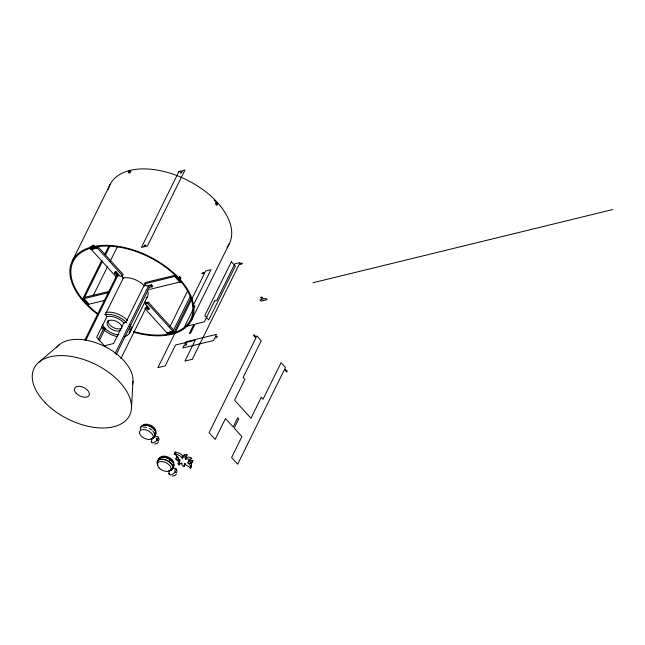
<?xml version="1.0" encoding="UTF-8"?>
<svg xmlns="http://www.w3.org/2000/svg" width="645" height="645" viewBox="0 0 645 645"><rect width="100%" height="100%" fill="white"/><g stroke="black" fill="none" stroke-linecap="round" stroke-linejoin="round"><path stroke-width="0.97" d="M152.043 439.197L151.204 441.962L152.357 443.034L154.985 442.131L156.759 440.648L157.267 440.059L156.993 438.229L158.404 437.778L158.904 438.415M131.459 408.374L132.967 381.276M154.8 435.956L154.228 437.165M178.149 463.36L179.657 461.723A1.04 0.597 26.3 0 0 179.794 461.602M179.012 461.618L179.326 460.877M155.913 432.908L155.356 434.924M140.457 428.441L141.392 426.264L143.972 425.2A8.24 4.741 26.3 0 1 149.019 425.942C152.454 427.296 157.469 430.868 155.518 435.085M154.671 429.514L155.058 429.675A1.588 0.911 26.3 0 1 154.905 429.917M153.841 429.223L154.421 428.232L153.171 427.756M154.357 428.506L153.776 428.385M72.369 260.814L110.15 184.373M97.911 246.253L97.024 248.059L90.961 249.534L89.921 248.389L90.816 246.583M93.501 248.68L91.751 246.753L92.38 245.471L93.638 245.165L94.267 245.858M129.073 173.158L128.444 172.465L129.097 171.175M91.751 246.753L93.001 246.446L93.638 245.165M128.444 172.465L129.693 172.159L130.33 170.877L130.959 171.57M82.536 299.248L83.794 298.941L88.833 304.496L87.575 304.803L82.536 299.248L101.733 260.427M104.853 254.106L108.868 245.979M83.794 298.941L102.531 261.023M105.659 254.702L110.118 245.672M93.291 295.466L107.57 266.579M110.247 261.161L117.39 246.713M114.415 272.819L115.665 272.512L118.019 275.109L116.769 275.415L114.415 272.819L114.818 272.005L116.076 271.698L118.422 274.286M115.665 272.512L116.076 271.698M84.89 339.915L116.769 275.415M85.696 340.504L118.019 275.109M118.253 276.004L117.084 274.714L118.39 274.399L120.139 276.326L122.518 275.746L123.155 274.464L97.79 246.503M116.181 354.573L149.334 287.501L152.164 286.807L152.567 285.985L151.527 284.84L146.568 286.017L144.593 283.84L145.23 282.558L175.738 275.109M115.141 353.428L148.294 286.348L151.124 285.662L151.527 284.84M129.443 333.102L147.536 296.498M146.979 305.899L145.23 303.972L145.867 302.69L148.245 302.11L173.61 330.071M145.23 303.972L147.608 303.392L148.245 302.11M120.913 358.572L146.592 306.609L148.947 309.205L149.35 308.383L146.995 305.794M145.931 307.56L147.689 309.503L148.1 308.689M174.972 276.665L176.222 276.358L181.261 281.913L180.003 282.22L174.972 276.665L175.859 274.859M177.077 278.567L179.205 278.076L179.842 276.802L180.882 277.947L180.245 279.229L178.141 279.745M216.188 205.094L216.946 204.908L217.575 203.627L216.535 202.482L215.777 202.667L216.107 203.022M169.901 326.781L187.751 290.669M191.283 297.555L173.876 332.772L167.821 334.247L166.781 333.102L172.836 331.627L190.686 295.507M191.428 320.347L229.209 243.907M151.398 427.28L151.881 426.305L151.051 426.022M154.598 430.538L155.082 429.562M169.079 461.578L170.143 459.417M179.544 459.571A3.249 1.87 26.3 0 1 178.06 457.708C177.77 455.225 172.989 454.806 175.287 452.322A0.976 0.556 26.3 0 1 175.077 452.137L175.166 452.089A1.572 0.903 26.3 0 1 175.496 452.185C178.375 452.613 184.551 454.62 182.309 458.281C180.713 455.628 177.577 454.338 174.634 453.935A1.572 0.903 26.3 0 0 174.303 453.83L174.271 453.83M174.634 453.935L175.496 452.185M175.795 459.047A1.911 1.097 26.3 0 1 176.101 458.361L176.948 456.604A3.636 2.088 26.3 0 0 178.286 457.684M179.02 464.916L179.882 463.175M190.872 459.998L190.606 459.845A13.174 7.571 26.3 0 0 189.743 459.498L188.308 459.006A2.693 1.548 26.3 0 0 187.469 458.893A4.813 2.765 26.3 0 0 185.631 459.369A8.861 5.096 26.3 0 1 185.3 458.595C184.107 456.708 187.147 456.458 187.09 454.733A2.411 1.387 26.3 0 0 186.526 454.403L184.139 454.967M185.615 459.361L186.478 457.611A8.861 5.096 26.3 0 1 186.163 456.853L186.01 456.37M191.904 462.497L192.807 460.546M188.566 463.4A7.095 4.08 26.3 0 1 190.388 468.568L191.218 466.803A1.887 1.08 26.3 0 0 191.21 466.512A1.435 0.83 26.3 0 0 191.113 466.279L190.896 465.964M98.177 339.641L104.224 327.45L105.264 328.603L99.217 340.794M158.581 441.906L156.961 443.51L154.671 444.058M176.432 474.148L174.827 475.583L172.489 476.099M189.308 460.586L189.969 459.966A1.121 0.645 26.3 0 1 190.283 459.917L190.565 459.966A14.851 8.538 26.3 0 1 191.396 460.24L191.557 460.304A3.338 1.919 26.3 0 0 192.589 460.594M186.107 455.217L187.09 454.733M153.534 437.907L153.131 438.31C156.13 436.705 154.985 432.666 152.752 430.852M39.152 361.998L59.646 344.438M190.606 458.345L190.831 458.216A1.121 0.645 26.3 0 1 191.146 458.176L191.275 458.184M153.72 437.858L155.082 436.915L154.058 437.447M189.122 461.522L188.977 461.481A13.432 7.724 26.3 0 1 188.098 461.183A11.36 6.531 26.3 0 1 188.332 461.094L188.719 460.949M92.38 247.446L93.63 247.14M171.602 333.191L171.135 333.312M129.935 171.82L129.073 171.183L130.33 170.877M215.14 203.949L215.898 203.764L216.559 202.506L215.898 203.764L216.946 204.908M216.817 203.812L217.575 203.627M92.428 247.535L93.735 247.22M89.921 248.389L95.976 246.914L97.024 248.059M84.559 297.393L109.352 291.338M108.715 292.62L83.931 298.675L88.962 304.222L105.175 300.264M144.593 283.84L175.101 276.391L180.14 281.946L149.632 289.395M145.826 285.106L144.069 285.533L125.977 322.145L123.872 322.653L113.609 343.527L104.353 345.784M179.084 276.987L179.842 276.802M85.922 300.876L83.818 301.384L84.858 302.537L86.986 302.045M180.124 278.132L180.882 277.947M147.689 309.503L148.947 309.205M102.12 327.966L104.224 327.45M313.027 282.736L612.75 209.544M170.328 333.401L171.635 333.078M171.062 333.328L170.433 333.481M156.195 436.423L158.146 436.649L159.073 439.382L158.388 440.712L157.066 439.866M142.964 427.022L146.689 427.385M151.051 438.673C153.881 438.81 155.913 435.23 154.034 432.916M151.381 438.793L151.986 438.858M187.8 462.796L187.985 462.836A3.749 2.153 26.3 0 0 192.113 462.618M169.949 470.463A1.862 0.806 -40.1 0 0 170.723 470.092L171.11 470.189A8.579 4.934 26.3 0 0 170.981 463.183A8.579 4.934 26.3 0 0 160.541 459.135A8.579 4.934 26.3 0 0 157.856 465.045M189.267 461.57L189.703 461.707A14.851 8.538 26.3 0 1 190.533 461.989L190.614 462.022M189.985 459.78L189.84 459.732A13.432 7.724 26.3 0 1 189.396 459.587M179.762 461.506L179.729 461.498A0.943 0.54 26.3 0 0 179.471 461.465M150.325 426.514C147.245 424.458 139.546 423.999 140.312 429.401M149.342 428.393L151.769 429.909M175.287 452.322L176.27 452.943M151.906 442.067L151.228 441.446M151.559 427.208L152.696 428.006M188.485 463.441L187.993 463.029A0.951 0.548 26.3 0 1 187.76 462.852L187.768 462.852M191.742 458.24L191.468 458.095A13.174 7.571 26.3 0 0 190.606 457.748L189.17 457.257A2.693 1.548 26.3 0 0 188.332 457.144A4.813 2.765 26.3 0 0 186.494 457.619M157.775 440.785L157.267 440.059M178.447 278.261L179.487 279.414M85.624 302.352L84.576 301.207M129.693 172.159L130.322 172.852M179.205 278.076L180.245 279.229M178.334 278.261L179.415 279.462M151.124 285.662L152.164 286.807M148.294 286.348L149.334 287.501M122.518 275.746L97.153 247.785L91.098 249.26L116.455 277.229M147.608 303.392L172.973 331.353L166.91 332.828L144.891 308.552M172.836 331.627L173.876 332.772M145.101 301.82L146.351 303.19M92.38 245.471L93.017 246.164M93.001 246.446L94.775 248.365M170.57 331.941L172.32 333.868L171.062 334.175L169.288 332.248M84.648 301.159L85.737 302.352M105.232 346.671L96.686 337.254L107.054 316.421L105.304 314.494L123.397 277.89L121.534 275.794M176.883 457.652L176.706 457.313A1.911 1.097 26.3 0 1 176.964 456.62M154.703 436.343L154.55 435.81M157.041 440.333L156.711 438.802M184.43 463.828L184.406 464.811A18.213 10.473 26.3 0 1 183.914 466.698L184.776 464.956A18.213 10.473 26.3 0 0 185.212 463.481M56.945 347.268A42.296 24.317 26.3 0 1 104.111 346.18A42.296 24.317 26.3 0 1 132.475 384.251M97.629 314.325A66.556 38.273 26.3 0 1 93.606 246.551A66.556 38.273 26.3 0 1 190.275 294.563A66.556 38.273 26.3 0 1 133.442 332.111M108.263 189.582A66.556 38.273 26.3 0 1 185.849 179.439A66.556 38.273 26.3 0 1 227.129 247.212M98.177 313.946A65.5 37.66 26.3 0 1 94.21 247.253A65.5 37.66 26.3 0 1 189.348 294.499A65.5 37.66 26.3 0 1 133.418 331.449M214.269 200.192A65.5 37.66 26.3 0 1 215.503 201.466M129.218 326.725A16.641 9.57 26.3 0 1 124.493 336.561M117.559 336.625A16.641 9.57 26.3 0 1 101.354 326.959M104.659 314.704A16.641 9.57 26.3 0 1 126.501 322.718M120.817 330.321A8.071 4.644 26.3 0 1 108.779 327.031A8.071 4.644 26.3 0 1 111.625 320.146A8.071 4.644 26.3 0 1 122.05 327.354M118.793 334.908A13.706 7.885 26.3 0 1 102.434 324.548M106.409 316.631A13.706 7.885 26.3 0 1 124.396 323.234M147.31 290.121A16.641 9.57 26.3 0 1 146.125 298.248M122.752 278.092A16.641 9.57 26.3 0 1 144.593 286.114M130.282 324.572A16.641 9.57 26.3 0 1 129.097 332.707M105.724 312.551A16.641 9.57 26.3 0 1 127.565 320.565M121.421 328.434A8.071 4.644 26.3 0 1 112.399 326.983A8.071 4.644 26.3 0 1 108.255 320.251M155.719 431.981A7.748 4.459 26.3 0 0 155.211 429.199L153.002 426.732L149.761 424.902A7.409 4.257 26.3 0 0 145.198 424.257A7.305 4.201 26.3 0 0 142.553 425.732M182.253 458.256A8.627 4.966 26.3 0 1 183.309 456.733L184.502 456.023L185.663 456.152A2.411 1.387 26.3 0 1 186.22 456.483M183.115 456.507A8.627 4.966 26.3 0 1 184.172 454.983M189.324 460.594A3.749 2.153 26.3 0 1 188.711 460.949M191.718 462.344A3.338 1.919 26.3 0 1 190.694 462.038M192.976 460.869A3.749 2.153 26.3 0 1 191.944 461.514M190.348 468.544A1.887 1.08 26.3 0 0 190.348 468.254A1.435 0.83 26.3 0 0 190.251 468.028L190.033 467.714A6.692 3.854 26.3 0 0 188.017 466.206L187.058 465.601A9.965 5.732 26.3 0 1 184.615 463.844M190.525 462.844A7.095 4.08 26.3 0 1 191.251 466.819M190.622 465.642A6.692 3.854 26.3 0 1 190.96 465.94M183.962 466.633A3.733 2.145 26.3 0 1 181.858 463.158M184.825 464.884A3.733 2.145 26.3 0 1 184.236 464.521M181.463 463.271A4.902 2.814 26.3 0 1 182.003 463.231M179.108 464.964A8.474 4.87 26.3 0 1 181.43 463.239M179.044 464.908A3.62 2.08 26.3 0 1 178.06 463.344M179.117 462.134A3.62 2.08 26.3 0 1 178.923 461.602M179.439 461.369A3.789 2.177 26.3 0 1 175.948 459.417M180.157 460.272A3.636 2.088 26.3 0 1 176.109 458.345M176.964 457.845A3.789 2.177 26.3 0 1 176.811 457.668M179.616 459.514A0.903 0.516 26.3 0 1 180.003 459.893M174.432 454.064A0.976 0.556 26.3 0 1 174.215 453.887M182.172 457.103A3.378 1.943 26.3 0 1 183.535 457.015M185.091 457.482A3.378 1.943 26.3 0 1 186.768 458.7M173.561 468.56A4.515 2.088 -42.2 0 1 176.303 469.794M176.133 469.641A1.492 1.242 41.9 0 0 175.263 471.898A4.515 2.088 -42.2 0 1 171.078 474.905A4.515 2.088 -42.2 0 1 169.127 473.39A1.524 1.113 68.7 0 0 169.966 474.107M171.602 469.794A4.515 2.088 -42.2 0 1 172.433 469.173M176.303 469.794A1.524 0.943 83.3 0 1 176.819 472.221A1.524 0.943 83.3 0 1 175.263 471.898M168.877 473.809A1.492 0.572 -62.3 0 1 169.361 471.898M169.167 470.689A8.579 4.934 26.3 0 1 168.684 470.721M158.178 461.111A8.579 4.934 26.3 0 1 167.982 458.176A8.579 4.934 26.3 0 1 172.554 467.827M160.145 458.297A7.337 4.217 26.3 0 1 168.248 457.071A7.337 4.217 26.3 0 1 173.553 464.19M157.63 464.045A8.256 4.749 26.3 0 1 166.765 460.466A8.256 4.749 26.3 0 1 170.715 470.06M158.38 460.345A8.272 4.757 26.3 0 1 168.337 458.547A8.272 4.757 26.3 0 1 172.513 467.528M171.941 468.722A2.161 0.613 -51.7 0 1 171.094 470.044M261.257 397.328L250.978 418.266L234.554 400.158L244.923 379.325L243.173 377.398L261.265 340.794L256.928 335.908L256.291 337.19L253.945 334.602L253.533 335.416L255.888 338.012L209.085 432.698L215.164 439.398L225.484 418.516L233.176 426.99L237.723 417.791L238.763 418.936L234.216 428.143L241.907 436.617L231.587 457.507L237.666 464.198L284.461 369.512L286.815 372.101L287.219 371.286L284.864 368.698L285.469 367.473L281.099 362.651L263.007 399.263L261.257 397.328M214.616 300.973L204.344 321.839L195.096 324.104L190.573 333.255L189.316 333.562L193.839 324.411L184.591 326.668L194.967 305.77L192.863 306.286L210.955 269.675L205.691 270.964L205.062 272.238L202.232 272.932L201.829 273.754L204.659 273.061L157.888 367.69L165.201 365.9L175.521 345.019L195.274 340.197L184.954 361.079L192.266 359.297L239.029 264.668L241.859 263.974L242.262 263.16L239.44 263.845L240.069 262.563L234.812 263.853L216.72 300.457L214.616 300.973M178.923 171.538L141.432 247.382L147.495 245.906L184.978 170.054L182.608 170.635L181.543 172.796L180.237 173.11L181.301 170.957L178.923 171.538M144.585 245.245L143.948 246.527L145.254 246.213L145.883 244.931L144.585 245.245M184.123 345.567L182.914 348.002L213.431 340.552L214.64 338.093L216.744 337.577L217.381 336.295L215.277 336.811L216.494 334.352L185.986 341.802L184.776 344.228L186.881 343.721L186.228 345.051L184.123 345.567M231.394 261.725L204.787 315.558L208.754 319.936L235.361 266.095L231.394 261.725M152.954 437.649C150.89 440.809 146.205 439.358 143.537 437.794A7.538 4.33 26.3 0 1 140.505 435.109L139.925 434.133A7.45 4.281 26.3 0 1 139.53 432.335A7.337 4.217 26.3 0 1 144.794 429.659A7.337 4.225 26.3 0 1 149.205 431.32L151.075 432.747A7.337 4.225 26.3 0 1 152.97 437.649M261.87 297.111L260.62 297.418L262.362 299.344L259.959 299.933L261.04 301.118L267.094 299.643L266.022 298.458L263.62 299.046L261.87 297.111M45.263 402.762A53.253 30.621 26.3 0 0 129.202 416.178A53.253 30.621 26.3 0 0 71.168 356.427A53.253 30.621 26.3 0 0 45.263 402.762M76.158 393.273A8.071 4.644 26.3 0 0 88.97 395.627A8.071 4.644 26.3 0 0 80.512 386.476A8.071 4.644 26.3 0 0 76.158 393.273M159.194 467.996A7.337 4.217 26.3 0 0 170.764 469.842A7.337 4.217 26.3 0 0 162.758 461.61A7.337 4.217 26.3 0 0 159.194 467.996"/></g></svg>
